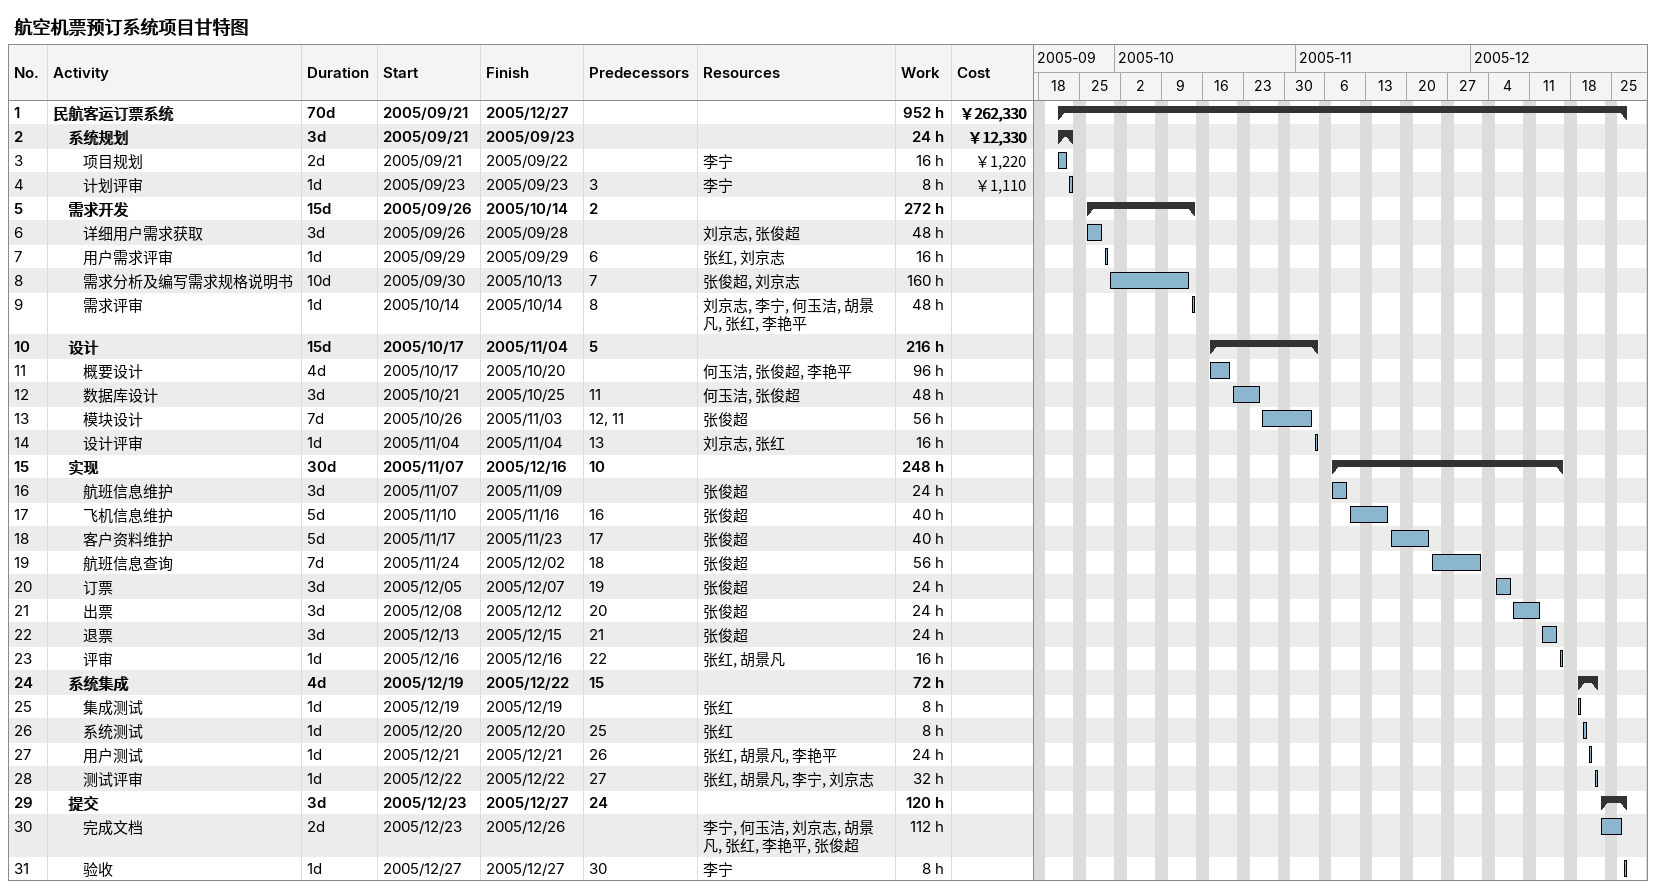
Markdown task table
航空机票预订系统项目甘特图

| ID | Level | Task | Duration | Start | Finish | Predecessors | Resources | Work (h) | Cost (￥) |
|---|---|---|---|---|---|---|---|---|---|
| 1 | 1 | **民航客运订票系统** | 70d | 2005-09-21 | 2005-12-27 |  |  | 952 | 262330 |
| 2 | 2 | **系统规划** | 3d | 2005-09-21 | 2005-09-23 |  |  | 24 | 12330 |
| 3 | 3 | 项目规划 | 2d | 2005-09-21 | 2005-09-22 |  | 李宁 | 16 | 1220 |
| 4 | 3 | 计划评审 | 1d | 2005-09-23 | 2005-09-23 | 3 | 李宁 | 8 | 1110 |
| 5 | 2 | **需求开发** | 15d | 2005-09-26 | 2005-10-14 | 2 |  | 272 |  |
| 6 | 3 | 详细用户需求获取 | 3d | 2005-09-26 | 2005-09-28 |  | 刘京志, 张俊超 | 48 |  |
| 7 | 3 | 用户需求评审 | 1d | 2005-09-29 | 2005-09-29 | 6 | 张红, 刘京志 | 16 |  |
| 8 | 3 | 需求分析及编写需求规格说明书 | 10d | 2005-09-30 | 2005-10-13 | 7 | 张俊超, 刘京志 | 160 |  |
| 9 | 3 | 需求评审 | 1d | 2005-10-14 | 2005-10-14 | 8 | 刘京志, 李宁, 何玉洁, 胡景凡, 张红, 李艳平 | 48 |  |
| 10 | 2 | **设计** | 15d | 2005-10-17 | 2005-11-04 | 5 |  | 216 |  |
| 11 | 3 | 概要设计 | 4d | 2005-10-17 | 2005-10-20 |  | 何玉洁, 张俊超, 李艳平 | 96 |  |
| 12 | 3 | 数据库设计 | 3d | 2005-10-21 | 2005-10-25 | 11 | 何玉洁, 张俊超 | 48 |  |
| 13 | 3 | 模块设计 | 7d | 2005-10-26 | 2005-11-03 | 12, 11 | 张俊超 | 56 |  |
| 14 | 3 | 设计评审 | 1d | 2005-11-04 | 2005-11-04 | 13 | 刘京志, 张红 | 16 |  |
| 15 | 2 | **实现** | 30d | 2005-11-07 | 2005-12-16 | 10 |  | 248 |  |
| 16 | 3 | 航班信息维护 | 3d | 2005-11-07 | 2005-11-09 |  | 张俊超 | 24 |  |
| 17 | 3 | 飞机信息维护 | 5d | 2005-11-10 | 2005-11-16 | 16 | 张俊超 | 40 |  |
| 18 | 3 | 客户资料维护 | 5d | 2005-11-17 | 2005-11-23 | 17 | 张俊超 | 40 |  |
| 19 | 3 | 航班信息查询 | 7d | 2005-11-24 | 2005-12-02 | 18 | 张俊超 | 56 |  |
| 20 | 3 | 订票 | 3d | 2005-12-05 | 2005-12-07 | 19 | 张俊超 | 24 |  |
| 21 | 3 | 出票 | 3d | 2005-12-08 | 2005-12-12 | 20 | 张俊超 | 24 |  |
| 22 | 3 | 退票 | 3d | 2005-12-13 | 2005-12-15 | 21 | 张俊超 | 24 |  |
| 23 | 3 | 评审 | 1d | 2005-12-16 | 2005-12-16 | 22 | 张红, 胡景凡 | 16 |  |
| 24 | 2 | **系统集成** | 4d | 2005-12-19 | 2005-12-22 | 15 |  | 72 |  |
| 25 | 3 | 集成测试 | 1d | 2005-12-19 | 2005-12-19 |  | 张红 | 8 |  |
| 26 | 3 | 系统测试 | 1d | 2005-12-20 | 2005-12-20 | 25 | 张红 | 8 |  |
| 27 | 3 | 用户测试 | 1d | 2005-12-21 | 2005-12-21 | 26 | 张红, 胡景凡, 李艳平 | 24 |  |
| 28 | 3 | 测试评审 | 1d | 2005-12-22 | 2005-12-22 | 27 | 张红, 胡景凡, 李宁, 刘京志 | 32 |  |
| 29 | 2 | **提交** | 3d | 2005-12-23 | 2005-12-27 | 24 |  | 120 |  |
| 30 | 3 | 完成文档 | 2d | 2005-12-23 | 2005-12-26 |  | 李宁, 何玉洁, 刘京志, 胡景凡, 张红, 李艳平, 张俊超 | 112 |  |
| 31 | 3 | 验收 | 1d | 2005-12-27 | 2005-12-27 | 30 | 李宁 | 8 |  |
